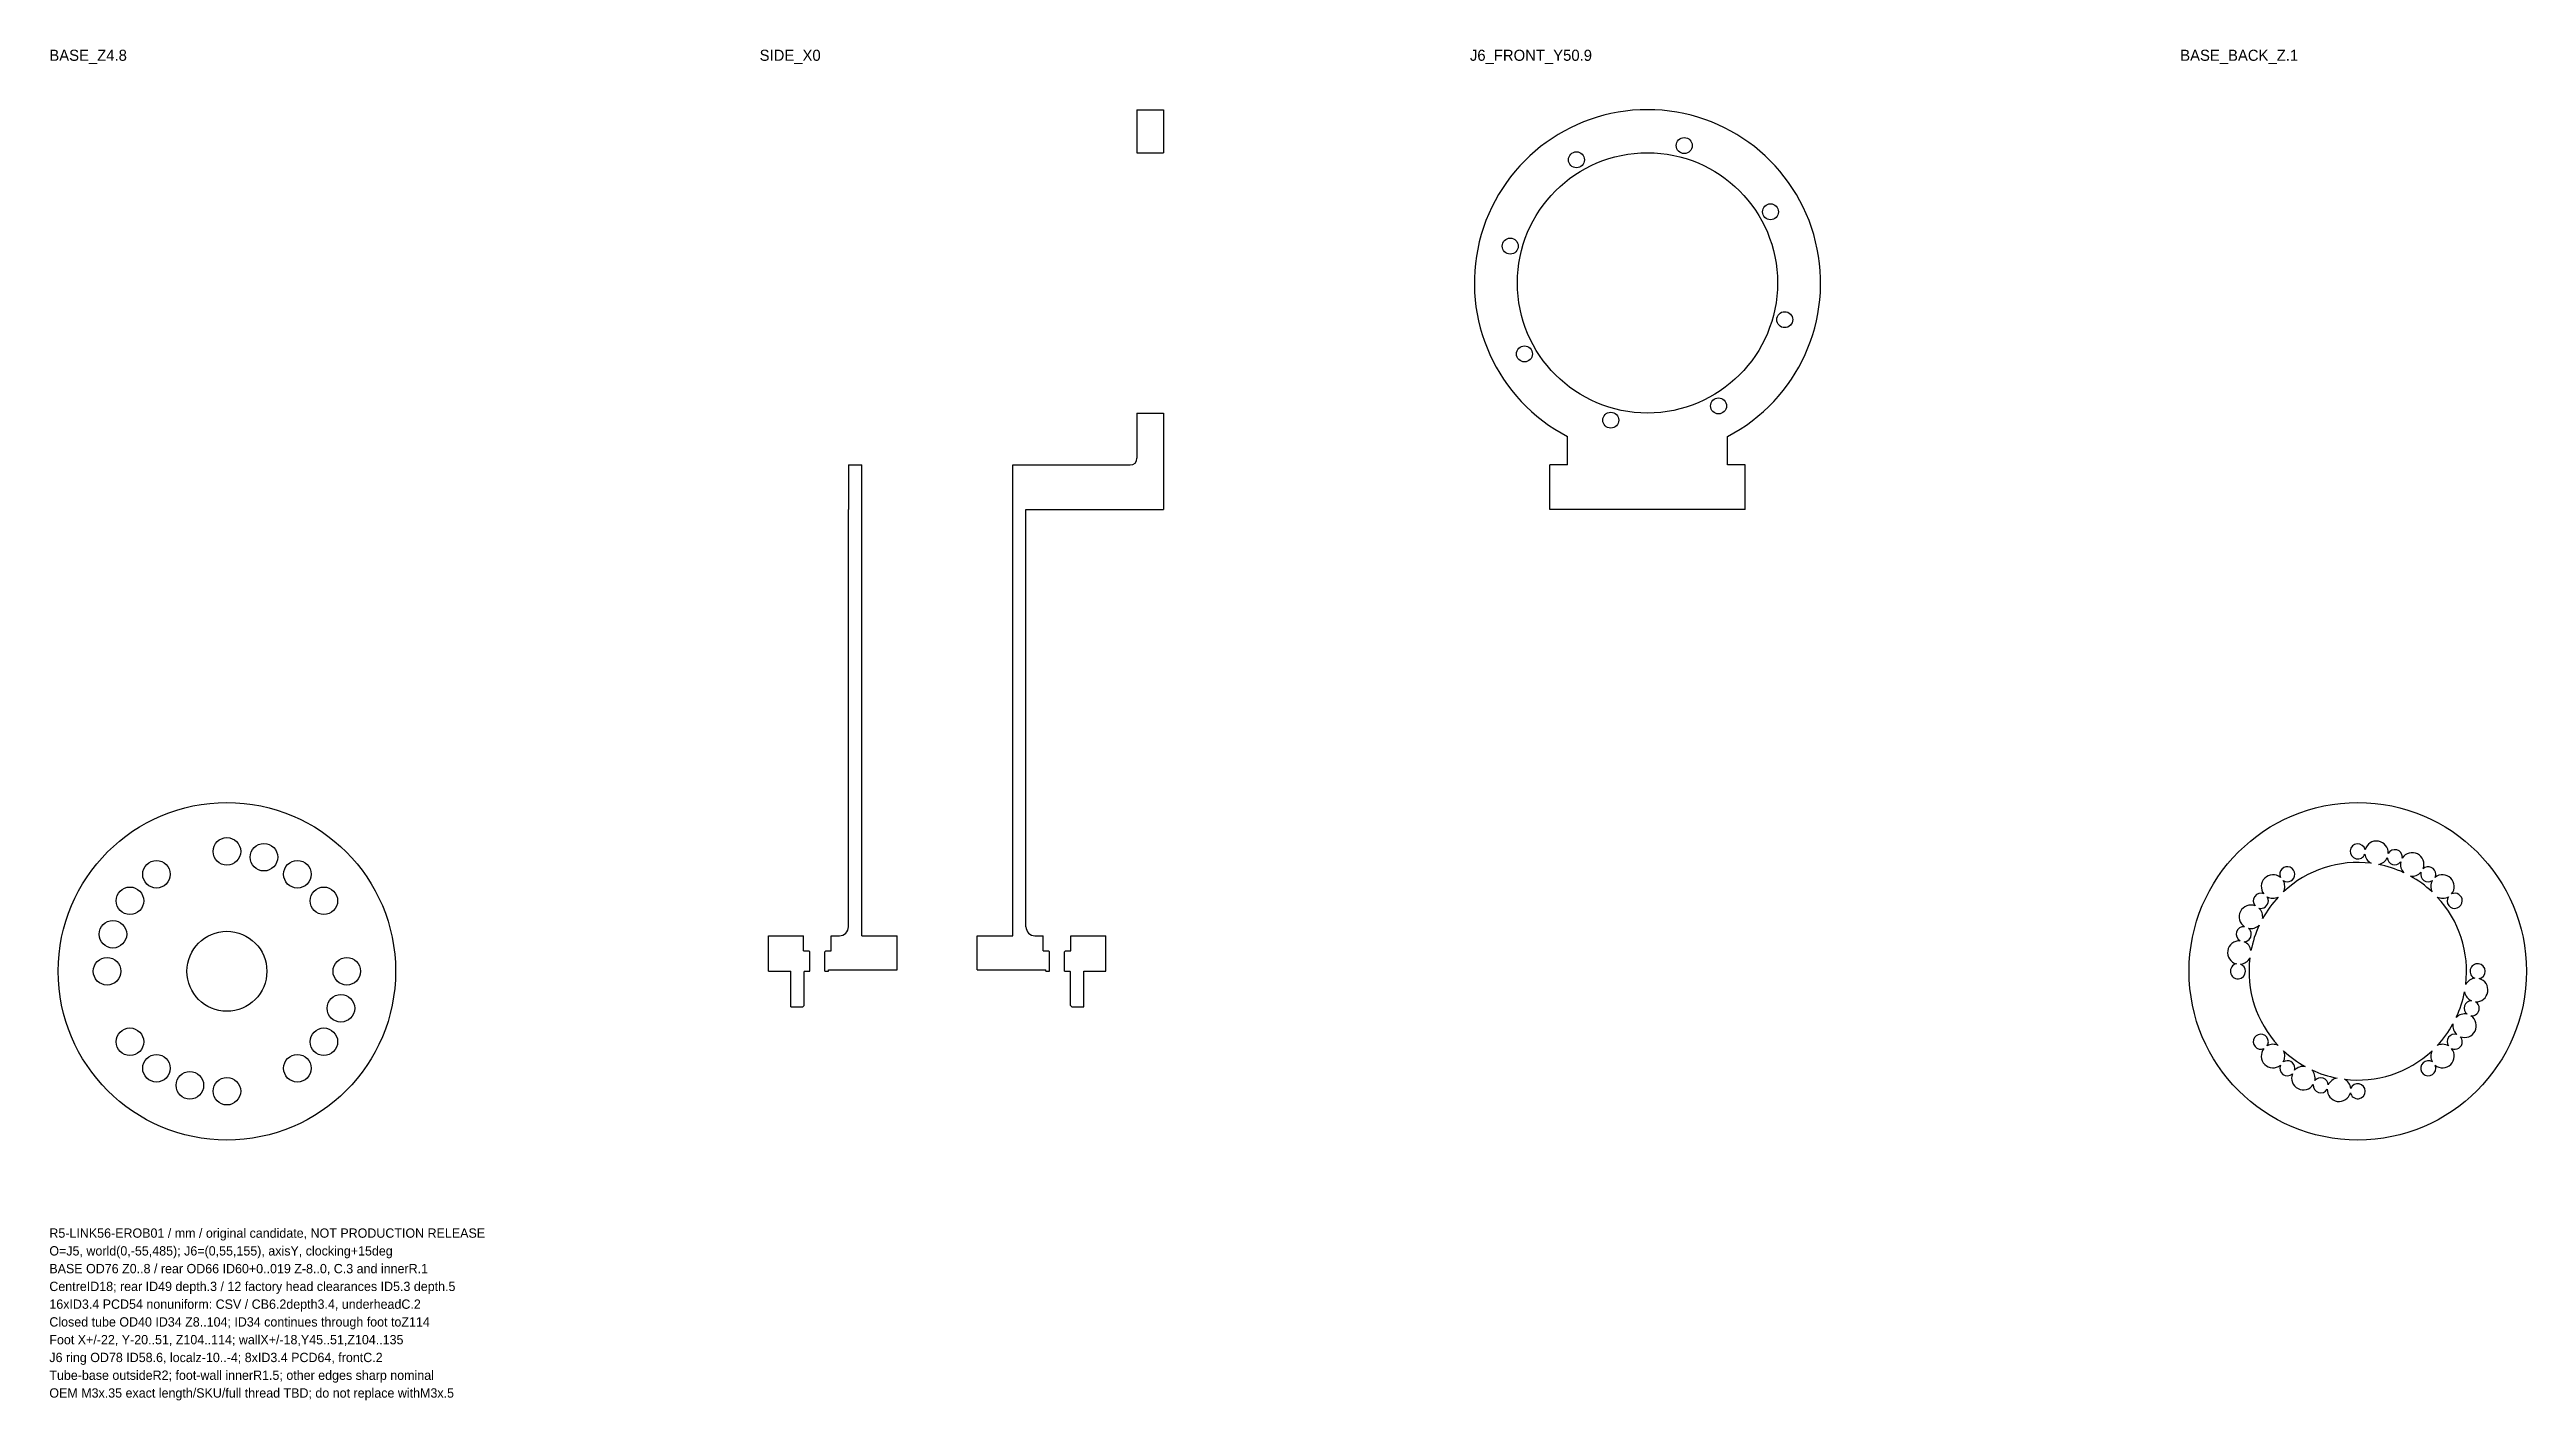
# Model space of a CAD drawing. Header units: millimetres. Extents: x -40 to 518, y -97 to 208.
import ezdxf

# ---------------------------------------------------------------- set-up
doc = ezdxf.new("R2010")
doc.units = ezdxf.units.MM
doc.layers.add('BOUNDARY', color=7, linetype='Continuous')
doc.layers.add('NOTE', color=3, linetype='Continuous')

msp = doc.modelspace()

# ---------------------------------------------------------------- linework, layer by layer
at = {"layer": 'BOUNDARY'}
for p, q in [((205, 194), (211, 194)), ((205, 194), (205, 184.3)), ((211, 194), (211, 184.3)), ((205, 184.3), (211, 184.3)), ((205, 125.7), (211, 125.7)), ((205, 125.7), (205, 115.5)), ((211, 125.7), (211, 104)), ((302, 114), (302, 120.4)), ((338, 114), (338, 120.4)), ((140, 114), (143, 114)), ((140, 114), (140, 104)), ((143, 8), (143, 114)), ((177, 114), (203.5, 114)), ((177, 8), (177, 114)), ((302, 114), (298, 114)), ((298, 104), (298, 114)), ((342, 114), (338, 114)), ((342, 104), (342, 114)), ((140, 10), (140, 104)), ((180, 10), (180, 104)), ((180, 104), (211, 104)), ((342, 104), (298, 104)), ((122, 8), (129.9, 8)), ((122, 0), (122, 8)), ((129.9, 4.6), (129.9, 8)), ((136.1, 8), (138, 8)), ((136.1, 4.6), (136.1, 8)), ((143, 8), (151, 8)), ((151, 0.3), (151, 8)), ((169, 8), (177, 8)), ((169, 0.3), (169, 8)), ((182, 8), (183.9, 8)), ((183.9, 4.6), (183.9, 8)), ((190.1, 8), (198, 8)), ((190.1, 4.6), (190.1, 8)), ((198, 0), (198, 8)), ((122, 0), (127, 0)), ((127, -8), (127, 0)), ((129.9, 4.6), (131.1, 4.6)), ((130.1, 0), (131.3, 0)), ((131.3, 4.4), (131.1, 4.6)), ((131.3, 0), (131.3, 4.4)), ((134.7, 4.4), (134.9, 4.6)), ((134.7, 0), (134.7, 4.4)), ((134.7, 0), (135.5, 0)), ((134.9, 4.6), (136.1, 4.6)), ((135.5, 0.3), (151, 0.3)), ((135.5, 0), (135.5, 0.3)), ((169, 0.3), (184.5, 0.3)), ((183.9, 4.6), (185.1, 4.6)), ((184.5, 0), (184.5, 0.3)), ((184.5, 0), (185.3, 0)), ((185.3, 4.4), (185.1, 4.6)), ((185.3, 0), (185.3, 4.4)), ((188.7, 4.4), (188.9, 4.6)), ((188.7, 0), (188.7, 4.4)), ((188.7, 0), (189.9, 0)), ((188.9, 4.6), (190.1, 4.6)), ((193, 0), (198, 0)), ((193, -8), (193, 0)), ((130, -7.7), (130, -0.1)), ((190, -7.7), (190, -0.1)), ((127, -8), (129.7, -8)), ((130, -7.7), (129.7, -8)), ((190, -7.7), (190.3, -8)), ((190.3, -8), (193, -8))]:
    msp.add_line(p, q, dxfattribs=at)
for centre, radius in [((320, 155), 29.3), ((304, 182.71), 1.8), ((328.28, 185.91), 1.8), ((347.71, 171), 1.8), ((289.09, 163.28), 1.8), ((350.91, 146.72), 1.8), ((292.29, 139), 1.8), ((336, 127.29), 1.8), ((311.72, 124.09), 1.8), ((0, 0), 38), ((480, 0), 38), ((0, 27), 3.1), ((8.34, 25.68), 3.1), ((-15.87, 21.84), 3.1), ((15.87, 21.84), 3.1), ((-21.84, 15.87), 3.1), ((21.84, 15.87), 3.1), ((-25.68, 8.34), 3.1), ((0, 0), 9), ((-27, 0), 3.1), ((27, 0), 3.1), ((25.68, -8.34), 3.1), ((-21.84, -15.87), 3.1), ((21.84, -15.87), 3.1), ((-15.87, -21.84), 3.1), ((15.87, -21.84), 3.1), ((-8.34, -25.68), 3.1), ((0, -27), 3.1)]:
    msp.add_circle(centre, radius, dxfattribs=at)
for centre, radius, start, end in [((320, 155), 39, 297.4864, 242.5136), ((203.5, 115.5), 1.5, 270, 0), ((480, 27), 1.7, 11.9156, 339.0844), ((484.22, 26.67), 2.65, 356.945, 165.055), ((464.13, 21.84), 1.7, 0, 204.0844), ((480, 0), 24.5, 82.9581, 133.0419), ((484.22, 26.67), 2.65, 185.945, 242.5852), ((484.22, 26.67), 2.65, 279.4148, 336.055), ((480, 0), 24.5, 64.9581, 79.0419), ((488.34, 25.68), 1.7, 182.9156, 321.0844), ((488.34, 25.68), 1.7, 0, 150.0844), ((492.26, 24.06), 2.65, 167.945, 224.5852), ((492.26, 24.06), 2.65, 338.945, 147.055), ((488.34, 25.68), 1.7, 353.9156, 0), ((495.87, 21.84), 1.7, 0, 132.0844), ((458.16, 15.87), 1.7, 65.9156, 222.0844), ((460.91, 19.09), 2.65, 50.945, 219.055), ((458.16, 15.87), 1.7, 0, 33.0844), ((460.91, 19.09), 2.65, 239.945, 296.5852), ((464.13, 21.84), 1.7, 236.9156, 0), ((460.91, 19.09), 2.65, 333.4148, 30.055), ((492.26, 24.06), 2.65, 261.4148, 318.055), ((480, 0), 24.5, 46.9581, 61.0419), ((495.87, 21.84), 1.7, 164.9156, 303.0844), ((499.09, 19.09), 2.65, 149.945, 206.5852), ((495.87, 21.84), 1.7, 335.9156, 0), ((499.09, 19.09), 2.65, 320.945, 129.055), ((499.09, 19.09), 2.65, 243.4148, 300.055), ((501.84, 15.87), 1.7, 146.9156, 0), ((501.84, 15.87), 1.7, 0, 114.0844), ((455.94, 12.26), 2.65, 68.945, 237.055), ((458.16, 15.87), 1.7, 254.9156, 0), ((455.94, 12.26), 2.65, 351.4148, 48.055), ((480, 0), 24.5, 136.9581, 151.0419), ((480, 0), 24.5, 352.9581, 43.0419), ((138, 10), 2, 270, 0), ((182, 10), 2, 180, 270), ((453.33, 4.22), 2.65, 86.945, 255.055), ((454.32, 8.34), 1.7, 83.9156, 240.0844), ((454.32, 8.34), 1.7, 272.9156, 0), ((453.33, 4.22), 2.65, 9.4148, 66.055), ((455.94, 12.26), 2.65, 257.945, 314.5852), ((454.32, 8.34), 1.7, 0, 51.0844), ((480, 0), 24.5, 154.9581, 169.0419), ((130.1, -0.1), 0.1, 90, 180), ((189.9, -0.1), 0.1, 0, 90), ((453, 0), 1.7, 101.9156, 360), ((453.33, 4.22), 2.65, 275.945, 332.5852), ((453, 0), 1.7, 0, 69.0844), ((480, 0), 24.5, 172.9581, 223.0419), ((507, 0), 1.7, 0, 249.0844), ((507, 0), 1.7, 281.9156, 360), ((480, 0), 24.5, 334.9581, 349.0419), ((506.67, -4.22), 2.65, 189.4148, 246.055), ((506.67, -4.22), 2.65, 95.945, 152.5852), ((506.67, -4.22), 2.65, 266.945, 75.055), ((504.06, -12.26), 2.65, 77.945, 134.5852), ((504.06, -12.26), 2.65, 248.945, 57.055), ((505.68, -8.34), 1.7, 92.9156, 231.0844), ((505.68, -8.34), 1.7, 263.9156, 0), ((505.68, -8.34), 1.7, 0, 60.0844), ((458.16, -15.87), 1.7, 0, 294.0844), ((458.16, -15.87), 1.7, 326.9156, 0), ((460.91, -19.09), 2.65, 63.4148, 120.055), ((480, 0), 24.5, 316.9581, 331.0419), ((499.09, -19.09), 2.65, 59.945, 116.5852), ((501.84, -15.87), 1.7, 74.9156, 213.0844), ((501.84, -15.87), 1.7, 245.9156, 0), ((504.06, -12.26), 2.65, 171.4148, 228.055), ((501.84, -15.87), 1.7, 0, 42.0844), ((460.91, -19.09), 2.65, 140.945, 309.055), ((464.13, -21.84), 1.7, 155.9156, 312.0844), ((460.91, -19.09), 2.65, 329.945, 26.5852), ((464.13, -21.84), 1.7, 0, 123.0844), ((480, 0), 24.5, 226.9581, 241.0419), ((467.74, -24.06), 2.65, 81.4148, 138.055), ((464.13, -21.84), 1.7, 344.9156, 0), ((467.74, -24.06), 2.65, 347.945, 44.5852), ((480, 0), 24.5, 244.9581, 259.0419), ((480, 0), 24.5, 262.9581, 313.0419), ((495.87, -21.84), 1.7, 56.9156, 0), ((499.09, -19.09), 2.65, 153.4148, 210.055), ((499.09, -19.09), 2.65, 230.945, 39.055), ((495.87, -21.84), 1.7, 0, 24.0844), ((467.74, -24.06), 2.65, 158.945, 327.055), ((471.66, -25.68), 1.7, 173.9156, 330.0844), ((471.66, -25.68), 1.7, 2.9156, 141.0844), ((475.78, -26.67), 2.65, 176.945, 345.055), ((475.78, -26.67), 2.65, 99.4148, 156.055), ((475.78, -26.67), 2.65, 5.945, 62.5852), ((480, -27), 1.7, 191.9156, 0), ((480, -27), 1.7, 0, 159.0844)]:
    msp.add_arc(centre, radius, start, end, dxfattribs=at)

# ---------------------------------------------------------------- texts
at = {"layer": 'NOTE'}
for s, height, p in [('BASE_Z4.8', 2.5, (-40, 205)), ('SIDE_X0', 2.5, (120, 205)), ('J6_FRONT_Y50.9', 2.5, (280, 205)), ('BASE_BACK_Z.1', 2.5, (440, 205)), ('R5-LINK56-EROB01 / mm / original candidate, NOT PRODUCTION RELEASE', 2.1, (-40, -60)), ('O=J5, world(0,-55,485); J6=(0,55,155), axisY, clocking+15deg', 2.1, (-40, -64)), ('BASE OD76 Z0..8 / rear OD66 ID60+0..019 Z-8..0, C.3 and innerR.1', 2.1, (-40, -68)), ('CentreID18; rear ID49 depth.3 / 12 factory head clearances ID5.3 depth.5', 2.1, (-40, -72)), ('Closed tube OD40 ID34 Z8..104; ID34 continues through foot toZ114', 2.1, (-40, -80)), ('16xID3.4 PCD54 nonuniform: CSV / CB6.2depth3.4, underheadC.2', 2.1, (-40, -76)), ('Foot X+/-22, Y-20..51, Z104..114; wallX+/-18,Y45..51,Z104..135', 2.1, (-40, -84)), ('J6 ring OD78 ID58.6, localz-10..-4; 8xID3.4 PCD64, frontC.2', 2.1, (-40, -88)), ('Tube-base outsideR2; foot-wall innerR1.5; other edges sharp nominal', 2.1, (-40, -92)), ('OEM M3x.35 exact length/SKU/full thread TBD; do not replace withM3x.5', 2.1, (-40, -96))]:
    msp.add_text(s, height=height, dxfattribs=at).set_placement(p)

doc.saveas('drawing.dxf')
